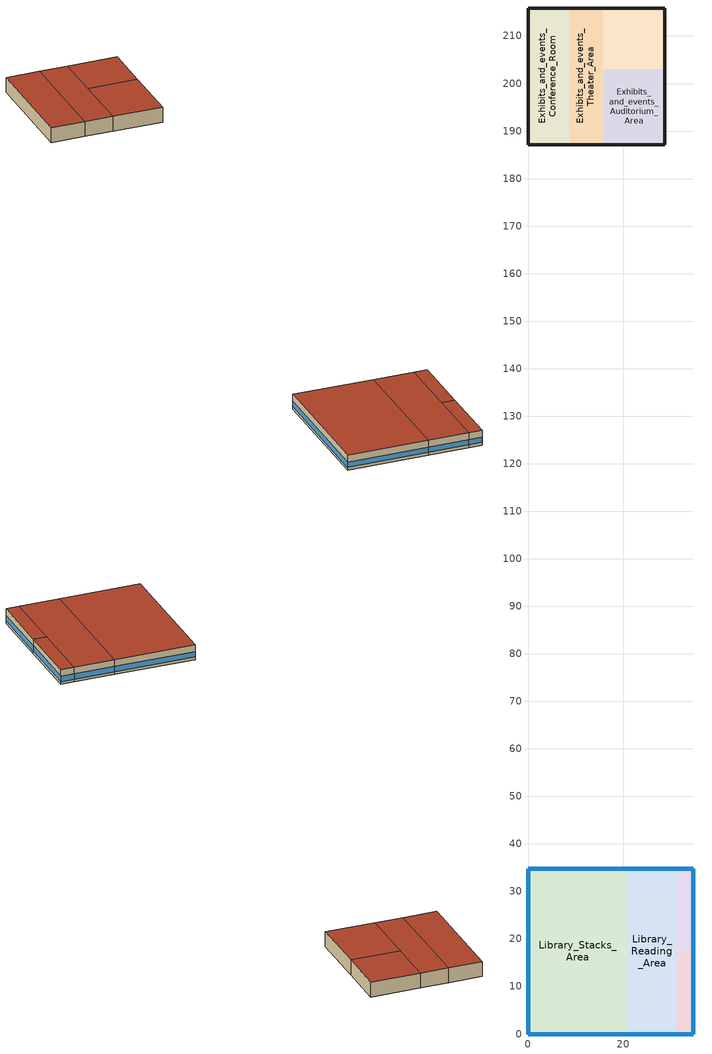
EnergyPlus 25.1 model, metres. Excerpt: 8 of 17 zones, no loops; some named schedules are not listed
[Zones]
Exhibits_and_events_Conference_Room
 floor ground (Surface 26 SlabOnOrBelowGradeF073): 8.63,215.89 8.63,187.15 0,187.15 0,215.89 z0
 wall outside (ExtWall_MetalFramed_NonRes): 8.63,215.89 0,215.89 0,187.15 8.63,187.15 z0:3.96
 roof outside (FlatRoof_WoodFramingAndOther_NonRes): 8.63,187.15 8.63,215.89 0,215.89 0,187.15 z3.96
Exhibits_and_events_Theater_Area
 floor ground (Surface 32 SlabOnOrBelowGradeF073): 15.82,215.89 15.82,187.15 8.63,187.15 8.63,215.89 z0
 wall outside (ExtWall_MetalFramed_NonRes): 8.63,187.15 15.82,187.15 / 15.82,215.89 8.63,215.89 z0:3.96
 roof outside (FlatRoof_WoodFramingAndOther_NonRes): 15.82,187.15 15.82,215.89 8.63,215.89 8.63,187.15 z3.96
Exhibits_and_events_Auditorium_Area
 floor ground (Surface 39 SlabOnOrBelowGradeF073): 28.74,203.12 28.74,187.15 15.82,187.15 15.82,203.12 z0
 wall outside (ExtWall_MetalFramed_NonRes): 15.82,187.15 28.74,187.15 28.74,203.12 z0:3.96
 roof outside (FlatRoof_WoodFramingAndOther_NonRes): 28.74,187.15 28.74,203.12 15.82,203.12 15.82,187.15 z3.96
Exhibits_and_events_Museum_Area_Exhibition_Display
 floor ground (Surface 45 SlabOnOrBelowGradeF073): 28.74,215.89 28.74,203.12 15.82,203.12 15.82,215.89 z0
 wall outside (ExtWall_MetalFramed_NonRes): 28.74,203.12 28.74,215.89 15.82,215.89 z0:3.96
 roof outside (FlatRoof_WoodFramingAndOther_NonRes): 28.74,203.12 28.74,215.89 15.82,215.89 15.82,203.12 z3.96
Library_Stacks_Area
 floor ground (Surface 1 SlabOnOrBelowGradeF073): 20.85,34.75 20.85,0 0,0 0,34.75 z0
 wall outside (ExtWall_MetalFramed_NonRes): 20.85,34.75 0,34.75 0,0 20.85,0 z0:3.96
 window (FixedWindow_NonRes): 0.03,0 20.82,0 / 0,34.72 0,0.03 / 20.82,34.75 0.03,34.75 z0.76:2.15
 roof outside (FlatRoof_WoodFramingAndOther_NonRes): 20.85,0 20.85,34.75 0,34.75 0,0 z3.96
Library_Reading_Area
 floor ground (Surface 7 SlabOnOrBelowGradeF073): 31.27,34.75 31.27,0 20.85,0 20.85,34.75 z0
 wall outside (ExtWall_MetalFramed_NonRes): 31.27,34.75 20.85,34.75 / 20.85,0 31.27,0 z0:3.96
 window (FixedWindow_NonRes): 31.25,34.75 20.87,34.75 / 20.87,0 31.25,0 z0.76:2.15
 roof outside (FlatRoof_WoodFramingAndOther_NonRes): 31.27,0 31.27,34.75 20.85,34.75 20.85,0 z3.96
Library_Conference_Room
 floor ground (Surface 14 SlabOnOrBelowGradeF073): 34.75,17.37 34.75,0 31.27,0 31.27,17.37 z0
 wall outside (ExtWall_MetalFramed_NonRes): 31.27,0 34.75,0 34.75,17.37 z0:3.96
 window (FixedWindow_NonRes): 31.3,0 34.72,0 z0.76:2.17; 34.75,0.03 34.75,17.35 z0.76:2.15
 roof outside (FlatRoof_WoodFramingAndOther_NonRes): 34.75,0 34.75,17.37 31.27,17.37 31.27,0 z3.96
Library_Lobby_Main_Entry
 floor ground (Surface 20 SlabOnOrBelowGradeF073): 34.75,34.75 34.75,17.37 31.27,17.37 31.27,34.75 z0
 wall outside (ExtWall_MetalFramed_NonRes): 34.75,17.37 34.75,34.75 31.27,34.75 z0:3.96
 window (FixedWindow_NonRes): 34.72,34.75 31.3,34.75 z0.76:2.17; 34.75,17.4 34.75,34.72 z0.76:2.15
 roof outside (FlatRoof_WoodFramingAndOther_NonRes): 34.75,17.37 34.75,34.75 31.27,34.75 31.27,17.37 z3.96
[Building]
Assembly: North Axis {deg}=0; Loads Convergence Tolerance Value {W}=0.5; Temperature Convergence Tolerance Value {deltaC}=0.5; Solar Distribution=FullExterior; Maximum Number of Warmup Days=50
[Site:Location]
FRESNO YOSEMITE: Latitude {deg}=38.58; Longitude {deg}=-121.49; Time Zone {hr}=-8; Elevation {m}=101.4984
[SizingPeriod:DesignDay] Day of Month=21; Day Type=SummerDesignDay; Dry-Bulb Temperature Range Modifier Type=DefaultMultipliers; Humidity Condition Type=WetBulb; Barometric Pressure {Pa}=100112; Wind Speed {m/s}=1.7; Wind Direction {deg}=300; Rain Indicator=No; Snow Indicator=No; Daylight Saving Time Indicator=No; Solar Model Indicator=ASHRAETau
Name | Month | Maximum Dry-Bulb Temperature {C} | Daily Dry-Bulb Temperature Range {deltaC} | Wetbulb or DewPoint at Maximum Dry-Bulb {C} | ASHRAE Clear Sky Optical Depth for Beam Irradiance (taub) | ASHRAE Clear Sky Optical Depth for Diffuse Irradiance (taud)
FRESNO YOSEMITE  August .4% Condns DB=>MCWB | 8 | 41.3 | 16.3 | 21.6 | 0.368 | 2.389
FRESNO YOSEMITE  July .4% Condns DB=>MCWB | 7 | 41.9 | 16.2 | 21.5 | 0.383 | 2.374
FRESNO YOSEMITE  June .4% Condns DB=>MCWB | 6 | 40.7 | 15.8 | 21.1 | 0.364 | 2.399
FRESNO YOSEMITE  November .4% Condns DB=>MCWB | 11 | 26.5 | 11 | 15.3 | 0.38 | 2.253
[Site:WaterMainsTemperature]
Calculation Method=Schedule; Temperature Schedule=WaterMainCZ13
[Material]
Name | Roughness | Thickness {m} | Conductivity {W/m-K} | Density {kg/m3} | Specific Heat {J/kg-K} | Thermal Absorptance | Solar Absorptance | Visible Absorptance
Air - Metal Wall Framing - 16 or 24 in. OC | Smooth | 0.1397 | 1.22017 | 1.28148 | 1004.832 | 0.9 | 0.7 | 0.7
ExtWall_MetalFramed_NonRes Insulation | Smooth | 0.0023876 | 0.0230188 | 16.0185 | 1130.436 | 0.9 | 0.7 | 0.7
Gypsum Board - 5/8 in. | MediumRough | 0.016002 | 0.158656 | 640.739 | 1130.436 | 0.9 | 0.7 | 0.8
Metal Standing Seam - 1/16 in. | Smooth | 0.0015875 | 15.363 | 7820.53 | 502.416 | 0.85 | 0.92 | 0.85
Stucco - 7/8 in. | MediumRough | 0.022352 | 0.700948 | 1855.1 | 837.36 | 0.9 | 0.7 | 0.8
Built-up roofing | Rough | 0.0002413 | 0.023072 | 17940.7 | 6.10864e+06 | 0.9 | 0.7 | 0.8
FlatRoof_WoodFramingAndOther_NonRes Insulation | Smooth | 0.00001 | 0.0230188 | 16.0185 | 1130.436 | 0.9 | 0.7 | 0.8
[WindowMaterial:SimpleGlazingSystem]
FixedWindow_NonRes Material: U-Factor {W/m2-K}=3.46828; Solar Heat Gain Coefficient=0.4282; Visible Transmittance=0.42
[Construction]
FixedWindow_NonRes: FixedWindow_NonRes Material
IntWall_MetalFramed: Gypsum Board - 5/8 in., Air - Metal Wall Framing - 16 or 24 in. OC, Gypsum Board - 5/8 in.
ExtWall_MetalFramed_NonRes: Stucco - 7/8 in., ExtWall_MetalFramed_NonRes Insulation, Air - Metal Wall Framing - 16 or 24 in. OC, Gypsum Board - 5/8 in.
FlatRoof_WoodFramingAndOther_NonRes: Built-up roofing, Metal Standing Seam - 1/16 in., FlatRoof_WoodFramingAndOther_NonRes Insulation, Gypsum Board - 5/8 in.
[Construction:FfactorGroundFloor] F-Factor {W/m-K}=1.26344
Name | Area {m2} | PerimeterExposed {m}
Surface 1 SlabOnOrBelowGradeF073 | 724.421 | 76.44384
Surface 14 SlabOnOrBelowGradeF073; Surface 20 SlabOnOrBelowGradeF073 | 60.3684 | 20.84832
Surface 26 SlabOnOrBelowGradeF073 | 247.929 | 45.99432
Surface 32 SlabOnOrBelowGradeF073 | 206.754 | 14.38656
Surface 39 SlabOnOrBelowGradeF073 | 206.408 | 28.89504
Surface 45 SlabOnOrBelowGradeF073 | 165.048 | 25.69464
Surface 7 SlabOnOrBelowGradeF073 | 362.21 | 20.84832
[InternalMass] Construction=IntWall_MetalFramed
Name | Zone or ZoneList | Surface Area {m2}
Merged Surface 30 - Surface 30 Reversed | Exhibits_and_events_Conference_Room | 113.89
Merged Surface 36 - Surface 36 Reversed | Exhibits_and_events_Theater_Area | 50.6043
Merged Surface 37 - Surface 37 Reversed | Exhibits_and_events_Theater_Area | 63.2856
Merged Surface 42 - Surface 42 Reversed | Exhibits_and_events_Auditorium_Area | 51.2082
Merged Surface 11 - Surface 11 Reversed | Library_Reading_Area | 68.8412
Merged Surface 16 - Surface 16 Reversed | Library_Conference_Room | 68.8412
Merged Surface 17 - Surface 17 Reversed | Library_Conference_Room | 13.7682
Merged Surface 9 - Surface 9 Reversed | Library_Reading_Area | 137.682
[Daylighting:Controls]
Library Zn DaylightingControls: Zone or Space=Library_Conference_Room; Lighting Control Type=Continuous; Minimum Input Power Fraction for Continuous or ContinuousOff Dimming Control=0.1; Minimum Light Output Fraction for Continuous or ContinuousOff Dimming Control=0.1; Number of Stepped Control Steps=1; Probability Lighting will be Reset When Needed in Manual Stepped Control=1; Glare Calculation Daylighting Reference Point=Daylighting Control 4; Glare Calculation Azimuth Angle of View Direction Clockwise from Zone y-Axis {deg}=0; Daylighting Reference Point 1=Daylighting Control 4; Fraction of Lights Controlled by Reference Point 1=0.226043; Illuminance Setpoint at Reference Point 1 {lux}=247.5; Daylighting Reference Point 2=Daylighting Control 5; Fraction of Lights Controlled by Reference Point 2=0.183338; Illuminance Setpoint at Reference Point 2 {lux}=330
[ZONE] Type=1; Ceiling Height=autocalculate; Volume=autocalculate; Part of Total Floor Area=Yes
Name | Multiplier | Floor Area
Exhibits_and_events_Conference_Room | 12 | 247.958
Library_Conference_Room; Library_Lobby_Main_Entry | 2 | 60.38695
Exhibits_and_events_Theater_Area | 12 | 206.709
Exhibits_and_events_Auditorium_Area | 12 | 206.43
Exhibits_and_events_Museum_Area_Exhibition_Display | 12 | 165.089
Library_Reading_Area | 2 | 362.229
Library_Stacks_Area | 2 | 724.458
[ZONELIST]
ZL_Convention_Conference_Multipurpose_and_Meeting_Area: Exhibits_and_events_Conference_Room, Library_Conference_Room, Religious_Conference_Room
[ZoneList]
Exhibits & Events Zn: Exhibits_and_events_Conference_Room, Exhibits_and_events_Theater_Area, Exhibits_and_events_Auditorium_Area, Exhibits_and_events_Museum_Area_Exhibition_Display
Library Zn: Library_Conference_Room, Library_Reading_Area, Library_Stacks_Area, Library_Lobby_Main_Entry
Religious Zn: Religious_Conference_Room, Religious_General_Office, Religious_Worship_Area
Sports & Rec Zn: Sports_and_recreation_GYM, Sports_and_recreation_Locker_Room, Sports_and_recreation_Restroom
Terminals Zn: Terminals_Concourse, Terminals_Baggage, Terminals_Ticket
[PEOPLE] Number of People Schedule=AssemblyOccupancy; Number of People Calculation Method=People/Area; Fraction Radiant=0.3; Sensible Heat Fraction=autocalculate; Carbon Dioxide Generation Rate=3.82e-08; Enable ASHRAE 55 Comfort Warnings=No; Mean Radiant Temperature Calculation Type=EnclosureAveraged; Clothing Insulation Calculation Method=ClothingInsulationSchedule; Cold Stress Temperature Threshold=15.56; Heat Stress Temperature Threshold=30
Name | Zone or ZoneList or Space or SpaceList | People per Floor Area | Activity Level Schedule
People_Convention_Conference_Multipurpose_and_Meeting_Area | ZL_Convention_Conference_Multipurpose_and_Meeting_Area | 0.355209 | MeetingAreaPeopleActivityLevel
People_Exhibits_and_events_Theater_Area | Exhibits_and_events_Theater_Area | 0.764238 | PerformanceSpcPeopleActivityLevel
People_Exhibits_and_events_Auditorium_Area | Exhibits_and_events_Auditorium_Area | 0.764238 | PerformanceSpcPeopleActivityLevel
People_Exhibits_and_events_Museum_Area_Exhibition_Display | Exhibits_and_events_Museum_Area_Exhibition_Display | 0.182987 | CommonAreaPeopleActivityLevel
People_Library_Reading_Area | Library_Reading_Area | 0.107639 | FunctionalAreaPeopleActivityLevel
People_Library_Stacks_Area | Library_Stacks_Area | 0.107639 | FunctionalAreaPeopleActivityLevel
People_Library_Lobby_Main_Entry | Library_Lobby_Main_Entry | 0.355209 | CommonAreaPeopleActivityLevel
[LIGHTS] Schedule=AssemblyLights; Design Level Calculation Method=Watts/Area; Return Air Fraction=0; Fraction Radiant=0.58; Fraction Visible=0; Fraction Replaceable=1; EndUse Subcategory=ComplianceLtg; Return Air Fraction Calculated from Plenum Temperature=No; Return Air Fraction Function of Plenum Temperature Coefficient 1=0; Return Air Fraction Function of Plenum Temperature Coefficient 2=0
Name | Zone or ZoneList or Space or SpaceList | Watts per Floor Area
Lights_Convention_Conference_Multipurpose_and_Meeting_Area | ZL_Convention_Conference_Multipurpose_and_Meeting_Area | 12.9167
Lights_Exhibits_and_events_Theater_Area | Exhibits_and_events_Theater_Area | 9.68752
Lights_Exhibits_and_events_Auditorium_Area | Exhibits_and_events_Auditorium_Area | 15.0695
Lights_Exhibits_and_events_Museum_Area_Exhibition_Display | Exhibits_and_events_Museum_Area_Exhibition_Display | 19.375
Lights_Library_Reading_Area | Library_Reading_Area | 11.8403
Lights_Library_Stacks_Area | Library_Stacks_Area | 16.1459
Lights_Library_Lobby_Main_Entry | Library_Lobby_Main_Entry | 10.2257
[ELECTRICEQUIPMENT] Schedule=AssemblyElecEquipment; Design Level Calculation Method=Watts/Area; Fraction Latent=0; Fraction Radiant=0.2; Fraction Lost=0; EndUse Subcategory=Receptacle
Name | Zone or ZoneList or Space or SpaceList | Watts per Floor Area
Equip_ZL_Convention_Conference_Multipurpose_and_Meeting_Area | ZL_Convention_Conference_Multipurpose_and_Meeting_Area | 10.7639
Equip_Exhibits_and_events_Theater_Area | Exhibits_and_events_Theater_Area | 5.38196
Equip_Exhibits_and_events_Auditorium_Area | Exhibits_and_events_Auditorium_Area | 10.7639
Equip_Exhibits_and_events_Museum_Area_Exhibition_Display | Exhibits_and_events_Museum_Area_Exhibition_Display | 16.1459
Equip_Library_Reading_Area | Library_Reading_Area | 16.1459
Equip_Library_Stacks_Area | Library_Stacks_Area | 16.1459
Equip_Library_Lobby_Main_Entry | Library_Lobby_Main_Entry | 5.38196
[ZONEINFILTRATION:DESIGNFLOWRATE] Schedule=AssemblyInfiltration; Design Flow Rate Calculation Method=Flow/ExteriorWallArea; Flow Rate per Exterior Surface Area=0.00157582; Constant Term Coefficient=1; Temperature Term Coefficient=0; Velocity Term Coefficient=0.224052; Velocity Squared Term Coefficient=0; Density Basis=Outdoor
Name | Zone or ZoneList or Space or SpaceList
Infil_Exhibits_and_events_Conference_Room | Exhibits_and_events_Conference_Room
Infil_Library_Conference_Room | Library_Conference_Room
Infil_Exhibits_and_events_Theater_Area | Exhibits_and_events_Theater_Area
Infil_Exhibits_and_events_Auditorium_Area | Exhibits_and_events_Auditorium_Area
Infil_Exhibits_and_events_Museum_Area_Exhibition_Display | Exhibits_and_events_Museum_Area_Exhibition_Display
Infil_Library_Reading_Area | Library_Reading_Area
Infil_Library_Stacks_Area | Library_Stacks_Area
Infil_Library_Lobby_Main_Entry | Library_Lobby_Main_Entry
[EXTERIOR:LIGHTS] Control Option=AstronomicalClock
Name | Schedule | Design Level | EndUse Subcategory
ExtLights_Motion_Assembly | AssemblyExtLightingMotionCtrl | 9861.697 | Exterior Lighting - Motion
ExtLights_NonMotion_Assembly | AssemblyExtLightingNonMotionCtrl | 1957.325 | Exterior Lighting -NonMotion
[ZONECONTROL:THERMOSTAT]
ZC_ZL_Convention_Conference_Multipurpose_and_Meeting_Area: Zone or ZoneList=ZL_Convention_Conference_Multipurpose_and_Meeting_Area; Control Type Schedule=ZL_Convention_Conference_Multipurpose_and_Meeting_Area Thermostat Schedule; Control 1=TSDSP_ZL_Convention_Conference_Multipurpose_and_Meeting_Area; Temperature Difference Between Cutout And Setpoint=0
[THERMOSTATSETPOINT:DUALSETPOINT]
TSDSP_ZL_Convention_Conference_Multipurpose_and_Meeting_Area: Heating Setpoint Temperature Schedule=AssemblyHtgSetpt; Cooling Setpoint Temperature Schedule=AssemblyClgSetpt
[SetpointManager:Scheduled]
BaseHWSystem HW Temp Manager: Control Variable=Temperature; Schedule=BaseHWSystemTemp; Setpoint Node or NodeList=BaseHWSystem HW Supply Setpoint Nodes
[AvailabilityManager:OptimumStart] Applicability Schedule=Always On Discrete; Fan Schedule=AssemblyHVACAvail; Control Type=MaximumofZoneList; Maximum Value for Optimum Start Time {hr}=1; Control Algorithm=AdaptiveTemperatureGradient; Constant Temperature Gradient during Cooling {deltaC/hr}=3; Constant Temperature Gradient during Heating {deltaC/hr}=3; Initial Temperature Gradient during Cooling {deltaC/hr}=1.66667; Initial Temperature Gradient during Heating {deltaC/hr}=1.66667; Constant Start Time {hr}=1; Number of Previous Days {days}=2
Name | Zone List
Availability Manager Optimum Start 1 | Exhibits & Events Zn
Availability Manager Optimum Start 2 | Library Zn
Availability Manager Optimum Start 3 | Religious Zn
Availability Manager Optimum Start 4 | Sports & Rec Zn
Availability Manager Optimum Start 5 | Terminals Zn
[AvailabilityManager:NightCycle] Applicability Schedule=Always On Discrete; Fan Schedule=AssemblyHVACAvail; Control Type=CycleOnAny; Thermostat Tolerance {deltaC}=1; Cycling Run Time Control Type=ThermostatWithMinimumRunTime; Cycling Run Time {s}=900
Name | Control Zone or Zone List
BaseAirSys6-1 Availability | Exhibits & Events Zn
BaseAirSys6-2 Availability | Library Zn
BaseAirSys6-3 Availability | Religious Zn
BaseAirSys6-4 Availability | Sports & Rec Zn
BaseAirSys6-5 Availability | Terminals Zn
[SetpointManager:OutdoorAirReset]
BaseChWSystem ChW Temp Manager: Control Variable=Temperature; Setpoint at Outdoor Low Temperature {C}=12.2222; Outdoor Low Temperature {C}=15.6; Setpoint at Outdoor High Temperature {C}=6.7; Outdoor High Temperature {C}=26.7; Setpoint Node or NodeList=BaseChWSystem ChW Supply Setpoint Nodes
[Schedule:Day:Hourly]
PerformanceSpcPeopleActivityLevelWD; PerformanceSpcPeopleActivityLevelSat; PerformanceSpcPeopleActivityLevelSun: 110, 110, 110, 110, 110, 110, 110, 130, 130, 130, 130, 140, 140, 140, 140, 140, 110, 110, 110, 110, 110, 110, 110, 110
FunctionalAreaPeopleActivityLevelWD; FunctionalAreaPeopleActivityLevelSat; FunctionalAreaPeopleActivityLevelSun: 131.9, 131.9, 131.9, 131.9, 131.9, 131.9, 131.9, 131.9, 131.9, 131.9, 131.9, 131.9, 131.9, 131.9, 131.9, 131.9, 131.9, 131.9, 131.9, 131.9, 131.9, 131.9, 131.9, 131.9
CommonAreaPeopleActivityLevelWD; CommonAreaPeopleActivityLevelSat; CommonAreaPeopleActivityLevelSun: 146.5, 146.5, 146.5, 146.5, 146.5, 146.5, 146.5, 146.5, 146.5, 146.5, 146.5, 146.5, 146.5, 146.5, 146.5, 146.5, 146.5, 146.5, 146.5, 146.5, 146.5, 146.5, 146.5, 146.5
AssemblyOccupancyWD: 0, 0, 0, 0, 0, 0, 0, 0, 0.2, 0.2, 0.2, 0.8, 0.8, 0.8, 0.8, 0.8, 0.8, 0.8, 0.2, 0.2, 0.2, 0.2, 0.1, 0
AssemblyOccupancySat: 0, 0, 0, 0, 0, 0, 0, 0, 0.2, 0.2, 0.2, 0.6, 0.6, 0.6, 0.6, 0.6, 0.6, 0.6, 0.6, 0.6, 0.6, 0.8, 0.1, 0
AssemblyOccupancySun: 0, 0, 0, 0, 0, 0, 0, 0, 0.1, 0.1, 0.1, 0.1, 0.1, 0.7, 0.7, 0.7, 0.7, 0.7, 0.7, 0.7, 0.7, 0.7, 0.2, 0
AssemblyLightsWD: 0.05, 0.05, 0.05, 0.05, 0.05, 0.05, 0.35, 0.35, 0.35, 0.65, 0.65, 0.65, 0.65, 0.65, 0.65, 0.65, 0.65, 0.65, 0.65, 0.65, 0.65, 0.65, 0.25, 0.05
AssemblyLightsSun: 0.05, 0.05, 0.05, 0.05, 0.05, 0.05, 0.05, 0.3, 0.3, 0.3, 0.3, 0.3, 0.55, 0.55, 0.55, 0.55, 0.55, 0.55, 0.55, 0.55, 0.55, 0.55, 0.05, 0.05
[Schedule:Week:Daily]
BaseHWSystemTempWk: BaseHWSystemTempDaily, BaseHWSystemTempDaily, BaseHWSystemTempDaily, BaseHWSystemTempDaily, BaseHWSystemTempDaily, BaseHWSystemTempDaily, BaseHWSystemTempDaily, BaseHWSystemTempDaily, BaseHWSystemTempDaily, BaseHWSystemTempDaily, BaseHWSystemTempDaily, BaseHWSystemTempDaily
CommonAreaPeopleActivityLevelWk: CommonAreaPeopleActivityLevelSun, CommonAreaPeopleActivityLevelWD, CommonAreaPeopleActivityLevelWD, CommonAreaPeopleActivityLevelWD, CommonAreaPeopleActivityLevelWD, CommonAreaPeopleActivityLevelWD, CommonAreaPeopleActivityLevelSat, CommonAreaPeopleActivityLevelSun, CommonAreaPeopleActivityLevelWD, CommonAreaPeopleActivityLevelWD, CommonAreaPeopleActivityLevelSun, CommonAreaPeopleActivityLevelSun
FunctionalAreaPeopleActivityLevelWk: FunctionalAreaPeopleActivityLevelSun, FunctionalAreaPeopleActivityLevelWD, FunctionalAreaPeopleActivityLevelWD, FunctionalAreaPeopleActivityLevelWD, FunctionalAreaPeopleActivityLevelWD, FunctionalAreaPeopleActivityLevelWD, FunctionalAreaPeopleActivityLevelSat, FunctionalAreaPeopleActivityLevelSun, FunctionalAreaPeopleActivityLevelWD, FunctionalAreaPeopleActivityLevelWD, FunctionalAreaPeopleActivityLevelSun, FunctionalAreaPeopleActivityLevelSun
PerformanceSpcPeopleActivityLevelWk: PerformanceSpcPeopleActivityLevelSun, PerformanceSpcPeopleActivityLevelWD, PerformanceSpcPeopleActivityLevelWD, PerformanceSpcPeopleActivityLevelWD, PerformanceSpcPeopleActivityLevelWD, PerformanceSpcPeopleActivityLevelWD, PerformanceSpcPeopleActivityLevelSat, PerformanceSpcPeopleActivityLevelSun, PerformanceSpcPeopleActivityLevelWD, PerformanceSpcPeopleActivityLevelWD, PerformanceSpcPeopleActivityLevelSun, PerformanceSpcPeopleActivityLevelSun
AssemblyElecEquipmentWk: AssemblyElecEquipmentSun, AssemblyElecEquipmentWD, AssemblyElecEquipmentWD, AssemblyElecEquipmentWD, AssemblyElecEquipmentWD, AssemblyElecEquipmentWD, AssemblyElecEquipmentSat, AssemblyElecEquipmentSun, AssemblyElecEquipmentWD, AssemblyElecEquipmentWD, AssemblyElecEquipmentSun, AssemblyElecEquipmentSun
AssemblyExtLightingMotionCtrlWk: AssemblyExtLightingMotionCtrlSun, AssemblyExtLightingMotionCtrlWD, AssemblyExtLightingMotionCtrlWD, AssemblyExtLightingMotionCtrlWD, AssemblyExtLightingMotionCtrlWD, AssemblyExtLightingMotionCtrlWD, AssemblyExtLightingMotionCtrlSat, AssemblyExtLightingMotionCtrlSun, AssemblyExtLightingMotionCtrlWD, AssemblyExtLightingMotionCtrlWD, AssemblyExtLightingMotionCtrlSun, AssemblyExtLightingMotionCtrlSun
AssemblyExtLightingNonMotionCtrlWk: AssemblyExtLightingNonMotionCtrlSun, AssemblyExtLightingNonMotionCtrlWD, AssemblyExtLightingNonMotionCtrlWD, AssemblyExtLightingNonMotionCtrlWD, AssemblyExtLightingNonMotionCtrlWD, AssemblyExtLightingNonMotionCtrlWD, AssemblyExtLightingNonMotionCtrlSat, AssemblyExtLightingNonMotionCtrlSun, AssemblyExtLightingNonMotionCtrlWD, AssemblyExtLightingNonMotionCtrlWD, AssemblyExtLightingNonMotionCtrlSun, AssemblyExtLightingNonMotionCtrlSun
AssemblyHVACAvailWk: AssemblyHVACAvailSun, AssemblyHVACAvailWD, AssemblyHVACAvailWD, AssemblyHVACAvailWD, AssemblyHVACAvailWD, AssemblyHVACAvailWD, AssemblyHVACAvailSat, AssemblyHVACAvailSun, AssemblyHVACAvailWD, AssemblyHVACAvailWD, AssemblyHVACAvailSun, AssemblyHVACAvailSun
AssemblyInfiltrationWk: AssemblyInfiltrationSun, AssemblyInfiltrationWD, AssemblyInfiltrationWD, AssemblyInfiltrationWD, AssemblyInfiltrationWD, AssemblyInfiltrationWD, AssemblyInfiltrationSat, AssemblyInfiltrationSun, AssemblyInfiltrationWD, AssemblyInfiltrationWD, AssemblyInfiltrationSun, AssemblyInfiltrationSun
AssemblyLightsWk: AssemblyLightsSun, AssemblyLightsWD, AssemblyLightsWD, AssemblyLightsWD, AssemblyLightsWD, AssemblyLightsWD, AssemblyLightsSat, AssemblyLightsSun, AssemblyLightsWD, AssemblyLightsWD, AssemblyLightsSun, AssemblyLightsSun
AssemblyOccupancyWk: AssemblyOccupancySun, AssemblyOccupancyWD, AssemblyOccupancyWD, AssemblyOccupancyWD, AssemblyOccupancyWD, AssemblyOccupancyWD, AssemblyOccupancySat, AssemblyOccupancySun, AssemblyOccupancyWD, AssemblyOccupancyWD, AssemblyOccupancySun, AssemblyOccupancySun
[Schedule:Year]
BaseHWSystemTemp: BaseHWSystemTempWk, 1, 1, 12, 31
CommonAreaPeopleActivityLevel: CommonAreaPeopleActivityLevelWk, 1, 1, 12, 31
FunctionalAreaPeopleActivityLevel: FunctionalAreaPeopleActivityLevelWk, 1, 1, 12, 31
PerformanceSpcPeopleActivityLevel: PerformanceSpcPeopleActivityLevelWk, 1, 1, 12, 31
AssemblyClgSetpt: AssemblyClgSetptWk, 1, 1, 12, 31
AssemblyElecEquipment: AssemblyElecEquipmentWk, 1, 1, 12, 31
AssemblyExtLightingMotionCtrl: AssemblyExtLightingMotionCtrlWk, 1, 1, 12, 31
AssemblyExtLightingNonMotionCtrl: AssemblyExtLightingNonMotionCtrlWk, 1, 1, 12, 31
AssemblyHVACAvail: AssemblyHVACAvailWk, 1, 1, 12, 31
AssemblyHtgSetpt: AssemblyHtgSetptWk, 1, 1, 12, 31
AssemblyInfiltration: AssemblyInfiltrationWk, 1, 1, 12, 31
AssemblyLights: AssemblyLightsWk, 1, 1, 12, 31
AssemblyOccupancy: AssemblyOccupancyWk, 1, 1, 12, 31
[Schedule:Constant]
Always On Discrete: Hourly Value=1
[SCHEDULE:COMPACT]
ZL_Convention_Conference_Multipurpose_and_Meeting_Area Thermostat Schedule: Through: 12/31, For: AllDays, Until: 24:00, 4
[Schedule:Compact]
WaterMainCZ13: Through: 1/31, For: AllDays, Until: 24:00, 10.94, Through: 2/28, For: AllDays, Until: 24:00, 11.06, Through: 3/31, For: AllDays, Until: 24:00, 11.94, Through: 4/30, For: AllDays, Until: 24:00, 13, Through: 5/31, For: AllDays, Until: 24:00, 13.44, Through: 6/30, For: AllDays, Until: 24:00, 15.61, Through: 7/31, For: AllDays, Until: 24:00, 17.33, Through: 8/31, For: AllDays, Until: 24:00, 18.44, Through: 9/30, For: AllDays, Until: 24:00, 18, Through: 10/31, For: AllDays, Until: 24:00, 17, Through: 11/30, For: AllDays, Until: 24:00, 14.78, Through: 12/31, For: AllDays, Until: 24:00, 12.06
